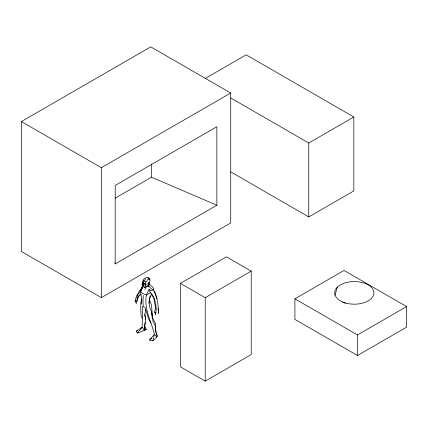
<?xml version="1.0" encoding="UTF-8"?>
<svg xmlns="http://www.w3.org/2000/svg" width="428" height="428" viewBox="0 0 428 428"><rect width="100%" height="100%" fill="white"/><g stroke="black" fill="none" stroke-linecap="round" stroke-linejoin="round"><path stroke-width="0.64" d="M158.456 312.317L158.349 313.483C158.67 305.448 157.408 296.962 153.181 289.879L151.309 288.777L148.858 286.343L149.11 283.935L152.095 286.605L153.936 288.937L153.181 289.879L151.143 290.789L149.078 289.483L146.408 294.994C143.771 308.497 151.261 321.358 154.38 334.231L149.554 340.062L152.882 340.79L156.905 337.002L155.182 325.729L152.518 320.058L151.271 311.07L150.057 308.128L149.056 303.12L149.185 299.268L151.319 294.346M143.241 295.481L142.984 302.435L143.273 305.886M137.308 301.333L137.415 298.942L138.49 297.257L138.378 296.47L140.609 294.277M144.771 307.363L142.396 306.282L142.214 327.206L136.227 331.176L137.495 333.102L144.257 330.389L144.487 326.901L145.809 320.069L144.798 315.051L145.75 309.203M155.669 312.504L155.471 314.757C157.183 307.652 155.535 299.798 151.753 293.661L150.351 292.65L149.078 289.483M145.06 322.45L144.257 330.389L146.306 329.48L144.712 326.248L144.942 327.377M145.349 319.277L145.525 317.378L144.691 314.457M143.177 284.09L142.353 283.63L142.166 285.61L143.23 286.107L140.582 291.629L141.871 300.793L140.684 305.613L141.031 315.281L142.208 318.17M149.056 303.12L150.1 296.053M138.378 296.47L137.137 297.679L136.618 301.745M143.054 284.454L142.952 285.182L144.209 285.118L142.952 285.182L143.514 283.769L142.551 282.352L143.129 280.265L144.049 278.842L146.103 277.579L147.976 277.644L149.163 278.425L150.003 279.885L149.688 281.956L148.703 284.112M152.882 340.79L154.38 334.231L156.905 337.002L157.515 335.627L156.011 333.107M141.802 298.931L140.801 302.789L141.09 304.073M144.696 287.413L146.157 284.149L143.514 283.769L142.551 282.352L142.845 282.239L142.594 283.127L144.033 287.22L144.696 287.413L147.318 285.893L148.457 284.652L148.858 286.343L146.151 286.995L144.905 289.43M334.931 295.288L337.339 287.225M136.184 301.259L136.323 303.703L135.114 300.392C135.874 295.475 140.919 292.725 141.572 287.787L142.214 287.953L143.23 286.107M147.976 277.644L148.436 278.928L145.932 281.886L145.242 283.903L143.514 283.769L142.845 282.239M149.618 282.41L148.88 284.481L147.949 284.572L148.131 282.956L149.618 282.41L148.602 282.929M141.802 287.108L141.037 289.114L139.758 290.403L136.634 295.994M142.214 287.953L140.582 291.629L143.22 293.779L146.408 294.994L150.351 292.65M154.192 311.894L155.835 308.476L154.134 300.889L154.043 298.263L150.924 293.801M141.839 284.641L142.353 283.63M137.495 333.102L142.214 327.206L144.257 330.389M145.654 278.922L143.904 281.057L143.407 283.363L146.157 284.149M137.137 297.679L141.047 294.068M149.554 340.062L151.897 338.109M21.4 121.552L150.768 46.861L230.719 93.02L230.719 222.945L101.356 297.631L21.4 251.471L21.4 121.552L101.356 167.712L230.719 93.02M205.13 78.506L246.154 54.821L353.838 116.994L353.838 190.915L308.77 216.932L230.612 171.81M115.084 198.207L151.48 177.192L216.873 205.221L216.873 126.731L115.196 185.436L115.196 263.921L216.873 205.221M230.612 97.889L308.77 143.016L353.838 116.994M180.418 283.363L226.412 256.811L251.215 271.127L251.215 354.587L205.221 381.139L180.418 366.817L180.418 283.363L205.221 297.685L251.215 271.127M294.903 298.819L344.037 270.453L406.6 306.576L406.6 327.142L357.466 355.507L294.903 319.39L294.903 298.819L357.466 334.942L406.6 306.576M155.311 312.151L154.497 312.563L155.995 312.445M136.227 331.176L137.42 330.753M148.067 278.28L149.163 278.425L149.254 279.43M342.55 302.136L345.589 303.329M145.932 281.886L143.904 281.057L143.129 280.265M148.436 278.928L150.003 279.885M145.547 328.827L146.306 329.48M135.114 300.392L136.163 301.975M150.998 323.242L148.992 319.877L145.113 307.85M149.591 300.595L151.512 304.987L152.438 316.485M154.685 291.334L157.006 298.867M157.841 308.428L158.558 311.151M114.87 262.632L115.196 263.921M151.715 312.734L152.753 318.138L155.294 323.022L155.712 332.604M357.466 334.942L357.466 355.507M308.77 143.016L308.77 216.932M205.221 297.685L205.221 381.139M151.48 163.892L151.48 177.192M101.356 167.712L101.356 297.631M344.508 302.676A19.592 11.31 0 0 0 373.895 292.88A19.592 11.31 0 0 0 344.508 283.085A19.592 11.31 0 0 0 344.508 302.676"/></g></svg>
